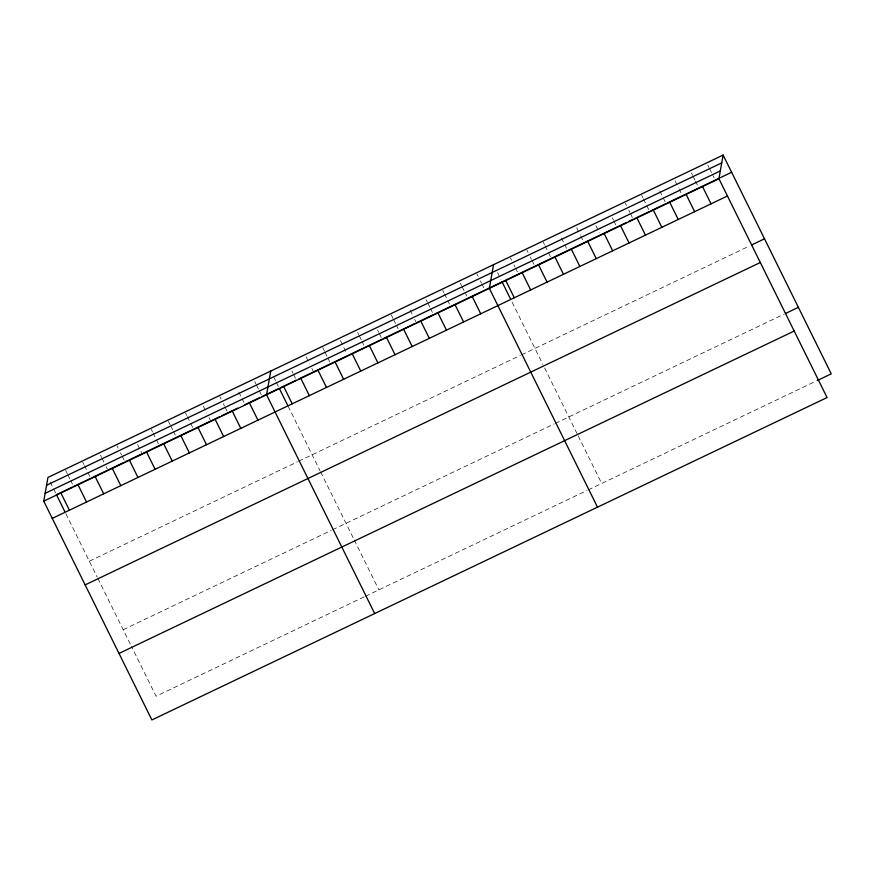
<?xml version="1.0" encoding="UTF-8"?>
<svg xmlns="http://www.w3.org/2000/svg" width="875" height="875" viewBox="0 0 875 875"><rect width="100%" height="100%" fill="white"/><g stroke="black" fill="none" stroke-linecap="round" stroke-linejoin="round"><path stroke-width="0.66" stroke-dasharray="4.38 3.28" d="M89.338 561.192L297.445 461.814M298.67 461.234L520.253 355.425M521.478 354.845L748.114 246.63M123.2 629.716L331.319 530.348M332.544 529.758L554.127 423.959M555.352 423.369L784.317 314.038M364.197 596.859L156.078 696.237L131.425 646.352M365.422 596.28L587.005 490.47M588.23 489.891L814.855 381.675M707.853 165.189L708.991 167.486M709.559 168.634L714.098 177.822M691.458 173.009L692.595 175.306M693.164 176.455L694.87 179.911M695.428 181.059L697.703 185.653M675.062 180.841L678.464 187.731M679.033 188.88L681.308 193.473M659.805 190.969L662.638 196.711M663.206 197.859L665.481 202.453M641.703 195.355L642.841 197.652M643.398 198.8L646.242 204.542M646.811 205.691L649.075 210.284M625.308 203.186L626.434 205.483M628.709 210.077L629.847 212.373M630.416 213.522L632.68 218.116M612.314 217.908L613.452 220.205M614.02 221.353L615.716 224.798M595.919 225.739L599.32 232.63M576.68 227.817L580.081 234.708M580.65 235.856L582.925 240.45M561.422 237.945L564.255 243.688M564.823 244.836L566.53 248.281M543.32 242.331L544.458 244.628M545.016 245.777L547.859 251.519M548.428 252.667L550.703 257.261M526.925 250.162L528.052 252.459M530.327 257.053L531.464 259.35M532.033 260.498L534.297 265.092M510.519 257.994L511.656 260.291M513.931 264.884L515.069 267.181M515.638 268.33L517.333 271.775M497.536 272.705L500.938 279.606M512.05 302.094L542.806 364.317M544.622 367.992L577.041 433.573M578.211 435.947L601.694 483.459M476.984 274.006L478.122 276.303M480.397 280.897L481.534 283.194M482.092 284.342L483.798 287.788M460.414 283.336L461.552 285.633M462.12 286.781L466.659 295.969M442.706 290.369L443.844 292.666M444.412 293.814L449.52 304.15M426.136 299.698L427.273 301.995M427.842 303.144L430.117 307.738M430.675 308.886L432.381 312.331M410.134 310.188L412.409 314.781M414.673 319.375L415.811 321.672M391.289 314.923L392.995 318.369M393.564 319.517L395.839 324.111M396.397 325.259L398.103 328.705M377.562 329.995L378.7 332.292M379.258 333.441L381.533 338.034M357.58 332.434L358.717 334.731M359.286 335.88L361.561 340.473M362.119 341.622L363.825 345.067M340.441 340.616L346.686 353.259M322.733 347.659L324.439 351.105M325.008 352.253L327.283 356.847M327.841 357.995L330.116 362.589M306.163 356.989L309.575 363.88M311.839 368.473L312.977 370.77M291.867 370.913L293.005 373.209M293.562 374.358L295.838 378.952M273.591 376.797L275.866 381.391M276.423 382.539L278.698 387.133M288.072 406.098L319.998 470.706M320.611 471.931L353.642 538.77M354.233 539.962L378.886 589.848M254.745 381.544L255.883 383.841M256.452 384.989L258.727 389.583M259.284 390.731L261.559 395.325M238.744 392.022L243.852 402.358M219.898 396.758L221.036 399.055M223.311 403.648L224.448 405.945M225.006 407.094L227.281 411.688M203.328 406.087L206.741 412.978M209.005 417.572L210.142 419.869M185.62 413.12L186.758 415.417M187.327 416.566L190.17 422.319M190.728 423.467L193.003 428.061M168.481 421.312L170.188 424.758M170.756 425.906L173.031 430.5M173.589 431.648L175.295 435.094M151.342 429.494L152.48 431.791M153.048 432.939L155.892 438.681M156.461 439.83L158.725 444.423M137.616 444.566L141.586 452.605M117.064 445.856L118.202 448.153M120.477 452.747L121.614 455.044M122.183 456.192L124.447 460.786M100.494 455.197L101.631 457.494M102.2 458.642L103.906 462.088M106.17 466.681L107.308 468.978M82.786 462.23L83.923 464.527M84.492 465.675L87.336 471.417M87.905 472.566L90.169 477.159M65.647 470.411L67.353 473.856M67.922 475.005L70.197 479.598M70.766 480.747L72.461 484.192M50.214 482.038L53.058 487.78M53.627 488.928L55.891 493.522M65.855 513.68L97.191 577.095M97.803 578.32L130.834 645.159"/><path stroke-width="1.31" d="M723.122 155.061L718.922 178.762L827.061 397.556L151.878 719.939L43.75 501.156L47.939 477.444L723.122 155.061L831.25 373.844L817.195 380.559M270.747 371.055L266.558 394.767L374.686 613.55M493.555 264.666L489.366 288.378L597.494 507.161M46.561 485.264L721.733 162.881M45.139 493.325L720.311 170.942M72.373 487.08L56.459 494.67L64.673 511.306M73.598 486.489L90.737 478.308M91.962 477.728L123.791 462.525M125.016 461.945L142.155 453.753M143.38 453.173L219.286 416.927M221.725 415.756L227.85 412.836M229.075 412.256L237.639 408.166M244.989 404.655L259.678 397.644M262.128 396.473L278.042 388.872M280.492 387.702L296.406 380.1M298.856 378.93L363.738 347.955M364.963 347.364L382.102 339.183M383.327 338.603L415.155 323.4M416.38 322.82L433.519 314.639M434.744 314.048L626.227 222.622M628.567 221.506L633.248 219.264M634.419 218.706L649.644 211.433M650.814 210.875L666.05 203.602M667.22 203.044L698.841 187.95M700.011 187.392L731.631 172.288M43.75 501.156L718.922 178.762M52.27 518.383L727.442 196M751.625 244.956L764.509 238.798M85.138 584.894L760.309 262.511M785.498 313.48L798.372 307.333M119.011 653.428L794.183 331.045M702.527 186.594L711.047 203.82M686.131 194.425L694.641 211.652M669.736 202.256L678.245 219.483M653.341 210.088L661.85 227.314M636.934 217.919L645.455 235.145M620.539 225.739L629.059 242.977M604.144 233.57L612.664 250.797M587.748 241.402L596.258 258.628M571.353 249.233L579.862 266.459M554.958 257.064L563.467 274.291M538.552 264.895L547.072 282.122M522.156 272.716L530.677 289.953M505.761 280.547L514.281 297.773M502.075 281.903L510.289 298.528M472.227 296.559L480.736 313.786M455.087 304.741L463.597 321.978M437.948 312.933L446.458 330.159M420.809 321.114L429.319 338.341M403.67 329.295L412.18 346.522M386.531 337.477L395.041 354.714M369.392 345.669L377.902 362.895M352.253 353.85L360.762 371.077M335.114 362.031L343.623 379.258M317.975 370.213L326.484 387.439M300.836 378.394L309.345 395.631M283.697 386.586L292.206 403.812M279.267 388.292L287.481 404.917M249.419 402.948L257.928 420.175M232.28 411.13L240.789 428.367M215.141 419.322L223.661 436.548M198.002 427.503L206.522 444.73M180.863 435.684L189.383 452.911M163.723 443.866L172.244 461.092M146.584 452.047L155.105 469.284M129.445 460.239L137.966 477.466M112.306 468.42L120.827 485.647M95.167 476.602L103.688 493.828M78.028 484.783L86.548 502.02M60.889 492.975L69.409 510.202"/></g></svg>
